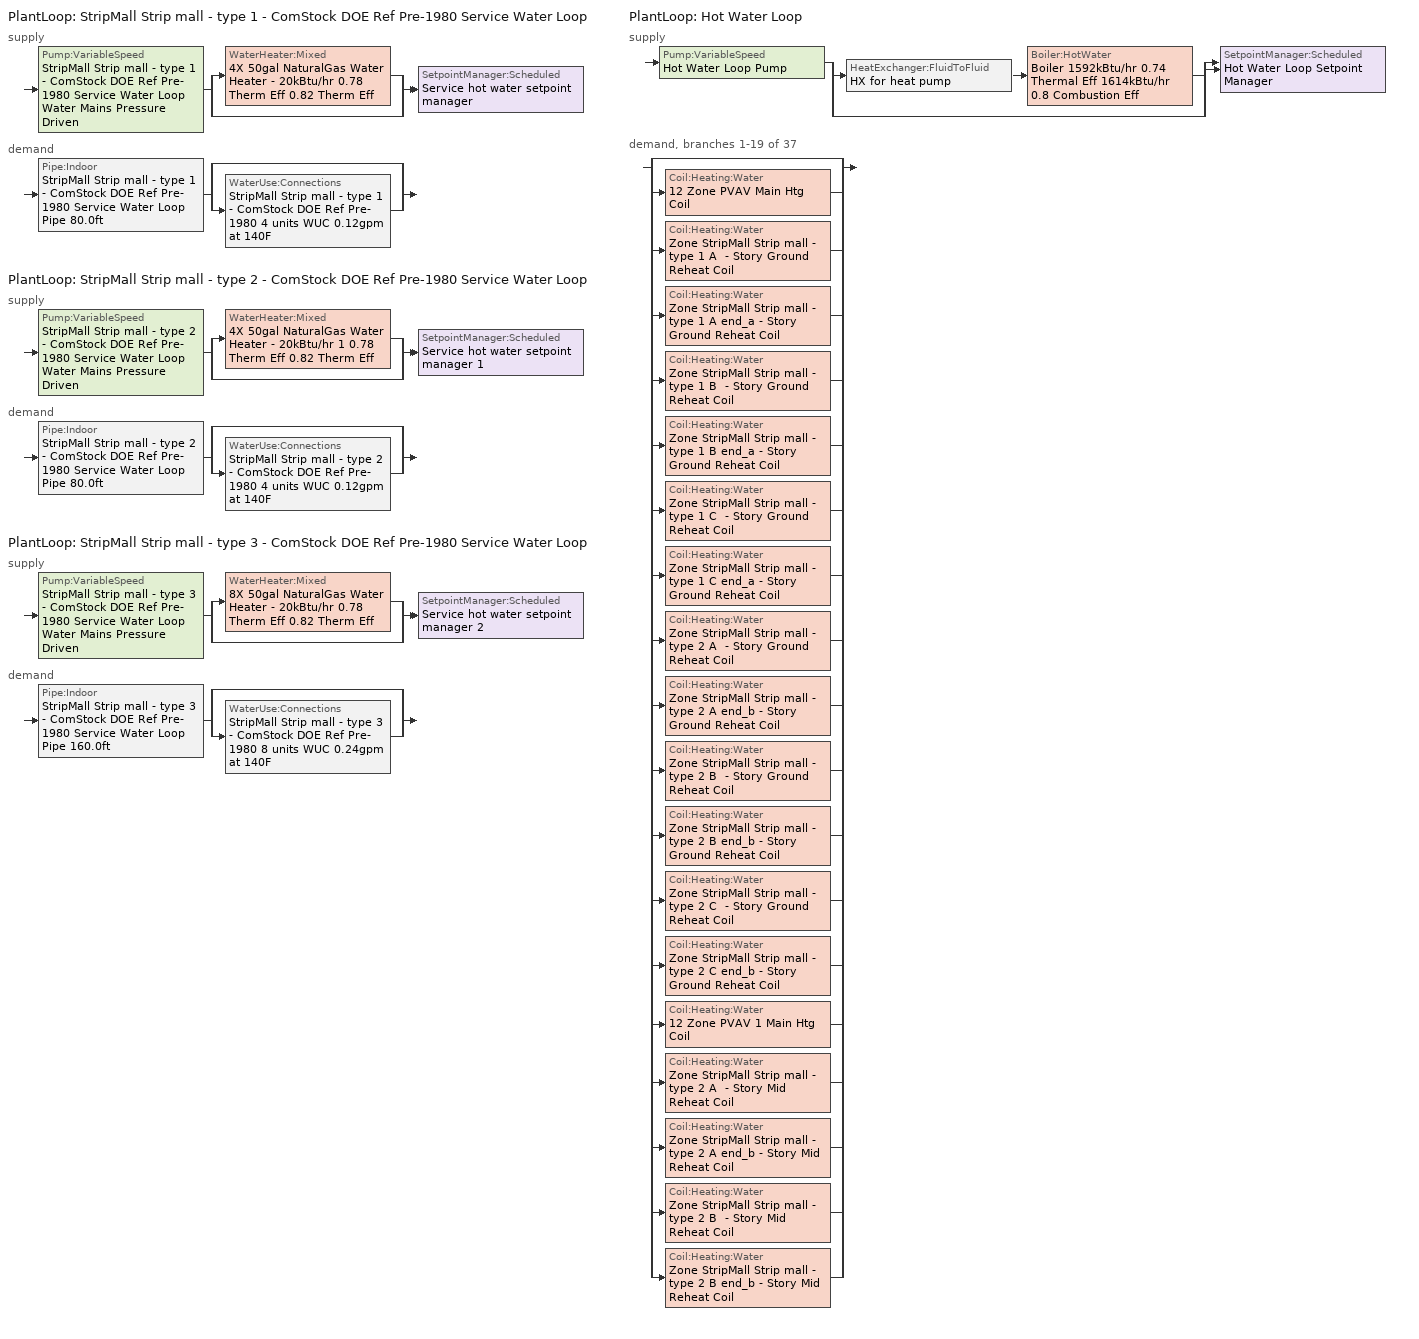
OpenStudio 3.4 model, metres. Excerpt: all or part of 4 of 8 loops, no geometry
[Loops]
PlantLoop 'StripMall Strip mall - type 1 - ComStock DOE Ref Pre-1980 Service Water Loop'
 supply: Pump:VariableSpeed 'StripMall Strip mall - type 1 - ComStock DOE Ref Pre-1980 Service Water Loop Water Mains Pressure Driven' > split
  | WaterHeater:Mixed '4X 50gal NaturalGas Water Heater - 20kBtu/hr 0.78 Therm Eff 0.82 Therm Eff'
  | bypass
  join > SetpointManager:Scheduled 'Service hot water setpoint manager'
 demand: Pipe:Indoor 'StripMall Strip mall - type 1 - ComStock DOE Ref Pre-1980 Service Water Loop Pipe 80.0ft' > split
  | bypass
  | WaterUse:Connections 'StripMall Strip mall - type 1 - ComStock DOE Ref Pre-1980 4 units WUC 0.12gpm at 140F'
PlantLoop 'StripMall Strip mall - type 2 - ComStock DOE Ref Pre-1980 Service Water Loop'
 supply: Pump:VariableSpeed 'StripMall Strip mall - type 2 - ComStock DOE Ref Pre-1980 Service Water Loop Water Mains Pressure Driven' > split
  | WaterHeater:Mixed '4X 50gal NaturalGas Water Heater - 20kBtu/hr 1 0.78 Therm Eff 0.82 Therm Eff'
  | bypass
  join > SetpointManager:Scheduled 'Service hot water setpoint manager 1'
 demand: Pipe:Indoor 'StripMall Strip mall - type 2 - ComStock DOE Ref Pre-1980 Service Water Loop Pipe 80.0ft' > split
  | bypass
  | WaterUse:Connections 'StripMall Strip mall - type 2 - ComStock DOE Ref Pre-1980 4 units WUC 0.12gpm at 140F'
PlantLoop 'StripMall Strip mall - type 3 - ComStock DOE Ref Pre-1980 Service Water Loop'
 supply: Pump:VariableSpeed 'StripMall Strip mall - type 3 - ComStock DOE Ref Pre-1980 Service Water Loop Water Mains Pressure Driven' > split
  | WaterHeater:Mixed '8X 50gal NaturalGas Water Heater - 20kBtu/hr 0.78 Therm Eff 0.82 Therm Eff'
  | bypass
  join > SetpointManager:Scheduled 'Service hot water setpoint manager 2'
 demand: Pipe:Indoor 'StripMall Strip mall - type 3 - ComStock DOE Ref Pre-1980 Service Water Loop Pipe 160.0ft' > split
  | bypass
  | WaterUse:Connections 'StripMall Strip mall - type 3 - ComStock DOE Ref Pre-1980 8 units WUC 0.24gpm at 140F'
PlantLoop 'Hot Water Loop'
 supply: Pump:VariableSpeed 'Hot Water Loop Pump' > split
  | HeatExchanger:FluidToFluid 'HX for heat pump' > Boiler:HotWater 'Boiler 1592kBtu/hr 0.74 Thermal Eff 1614kBtu/hr 0.8 Combustion Eff'
  | bypass
  join > SetpointManager:Scheduled 'Hot Water Loop Setpoint Manager'
 demand, branches 1-19 of 37: split
  | bypass
  | Coil:Heating:Water '12 Zone PVAV Main Htg Coil'
  | Coil:Heating:Water 'Zone StripMall Strip mall - type 1 A  - Story Ground Reheat Coil'
  | Coil:Heating:Water 'Zone StripMall Strip mall - type 1 A end_a - Story Ground Reheat Coil'
  | Coil:Heating:Water 'Zone StripMall Strip mall - type 1 B  - Story Ground Reheat Coil'
  | Coil:Heating:Water 'Zone StripMall Strip mall - type 1 B end_a - Story Ground Reheat Coil'
  | Coil:Heating:Water 'Zone StripMall Strip mall - type 1 C  - Story Ground Reheat Coil'
  | Coil:Heating:Water 'Zone StripMall Strip mall - type 1 C end_a - Story Ground Reheat Coil'
  | Coil:Heating:Water 'Zone StripMall Strip mall - type 2 A  - Story Ground Reheat Coil'
  | Coil:Heating:Water 'Zone StripMall Strip mall - type 2 A end_b - Story Ground Reheat Coil'
  | Coil:Heating:Water 'Zone StripMall Strip mall - type 2 B  - Story Ground Reheat Coil'
  | Coil:Heating:Water 'Zone StripMall Strip mall - type 2 B end_b - Story Ground Reheat Coil'
  | Coil:Heating:Water 'Zone StripMall Strip mall - type 2 C  - Story Ground Reheat Coil'
  | Coil:Heating:Water 'Zone StripMall Strip mall - type 2 C end_b - Story Ground Reheat Coil'
  | Coil:Heating:Water '12 Zone PVAV 1 Main Htg Coil'
  | Coil:Heating:Water 'Zone StripMall Strip mall - type 2 A  - Story Mid Reheat Coil'
  | Coil:Heating:Water 'Zone StripMall Strip mall - type 2 A end_b - Story Mid Reheat Coil'
  | Coil:Heating:Water 'Zone StripMall Strip mall - type 2 B  - Story Mid Reheat Coil'
  | Coil:Heating:Water 'Zone StripMall Strip mall - type 2 B end_b - Story Mid Reheat Coil'
[SizingPeriod:DesignDay] Barometric Pressure {Pa}=97435; Rain Indicator=No; Snow Indicator=No; Day of Month=21; Daylight Saving Time Indicator=No; Humidity Condition Type=Wetbulb; Dry-Bulb Temperature Range Modifier Type=DefaultMultipliers
Name | Maximum Dry-Bulb Temperature {C} | Daily Dry-Bulb Temperature Range {deltaC} | Wind Speed {m/s} | Wind Direction {deg} | Sky Clearness | Month | Day Type | Wetbulb or DewPoint at Maximum Dry-Bulb {C} | Solar Model Indicator | ASHRAE Clear Sky Optical Depth for Beam Irradiance | ASHRAE Clear Sky Optical Depth for Diffuse Irradiance
Houghton County Ann Htg 99% Condns DB 1 | -18 | 0 | 4.3 | 310 | 0 | 1 | WinterDesignDay | -18 | ASHRAEClearSky
Houghton County Ann Htg 99.6% Condns DB 1 | -20.4 | 0 | 4.3 | 310 | 0 | 1 | WinterDesignDay | -20.4 | ASHRAEClearSky
Houghton County Ann Htg Wind 99% Condns WS=>MCDB 1 | -7.4 | 0 | 11.9 | 310 | 0 | 1 | WinterDesignDay | -7.4 | ASHRAEClearSky
Houghton County April .4% Condns DB=>MCWB 1 | 22.6 | 8.7 | 4.7 | 270 |  | 4 | SummerDesignDay | 14 | ASHRAETau | 0.3 | 2.506
Houghton County April .4% Condns WB=>MCDB 1 | 20.5 | 8.7 | 4.7 | 270 |  | 4 | SummerDesignDay | 15.7 | ASHRAETau | 0.3 | 2.506
Houghton County August .4% Condns DB=>MCWB 1 | 31 | 10 | 4.7 | 270 |  | 8 | SummerDesignDay | 22 | ASHRAETau | 0.343 | 2.459
Houghton County August .4% Condns WB=>MCDB 1 | 28.9 | 10 | 4.7 | 270 |  | 8 | SummerDesignDay | 23.9 | ASHRAETau | 0.343 | 2.459
Houghton County December .4% Condns DB=>MCWB 1 | 6.2 | 5.6 | 4.7 | 270 |  | 12 | SummerDesignDay | 3.5 | ASHRAETau | 0.272 | 2.701
Houghton County December .4% Condns WB=>MCDB 1 | 5.5 | 5.6 | 4.7 | 270 |  | 12 | SummerDesignDay | 4.3 | ASHRAETau | 0.272 | 2.701
Houghton County February .4% Condns DB=>MCWB 1 | 7 | 7.6 | 4.7 | 270 |  | 2 | SummerDesignDay | 3.9 | ASHRAETau | 0.279 | 2.579
Houghton County February .4% Condns WB=>MCDB 1 | 6.3 | 7.6 | 4.7 | 270 |  | 2 | SummerDesignDay | 4.1 | ASHRAETau | 0.279 | 2.579
Houghton County January .4% Condns DB=>MCWB 1 | 3.7 | 6.1 | 4.7 | 270 |  | 1 | SummerDesignDay | 1.8 | ASHRAETau | 0.282 | 2.613
Houghton County January .4% Condns WB=>MCDB 1 | 3.4 | 6.1 | 4.7 | 270 |  | 1 | SummerDesignDay | 2.2 | ASHRAETau | 0.282 | 2.613
Houghton County July .4% Condns DB=>MCWB 1 | 32.6 | 10.4 | 4.7 | 270 |  | 7 | SummerDesignDay | 22.7 | ASHRAETau | 0.339 | 2.422
Houghton County July .4% Condns WB=>MCDB 1 | 29.3 | 10.4 | 4.7 | 270 |  | 7 | SummerDesignDay | 23.9 | ASHRAETau | 0.339 | 2.422
Houghton County June .4% Condns DB=>MCWB 1 | 31.6 | 10.8 | 4.7 | 270 |  | 6 | SummerDesignDay | 22.2 | ASHRAETau | 0.337 | 2.399
Houghton County June .4% Condns WB=>MCDB 1 | 30.1 | 10.8 | 4.7 | 270 |  | 6 | SummerDesignDay | 23.9 | ASHRAETau | 0.337 | 2.399
Houghton County March .4% Condns DB=>MCWB 1 | 13.4 | 8.1 | 4.7 | 270 |  | 3 | SummerDesignDay | 8.4 | ASHRAETau | 0.297 | 2.498
Houghton County March .4% Condns WB=>MCDB 1 | 11.8 | 8.1 | 4.7 | 270 |  | 3 | SummerDesignDay | 9.5 | ASHRAETau | 0.297 | 2.498
Houghton County May .4% Condns DB=>MCWB 1 | 29 | 10.7 | 4.7 | 270 |  | 5 | SummerDesignDay | 18.9 | ASHRAETau | 0.303 | 2.507
Houghton County May .4% Condns WB=>MCDB 1 | 25.9 | 10.7 | 4.7 | 270 |  | 5 | SummerDesignDay | 20.3 | ASHRAETau | 0.303 | 2.507
[Construction]
Uninsulated copper pipe 0.75in type L: Copper pipe 0.75in type L
Uninsulated copper pipe 0.75in type L 1: Copper pipe 0.75in type L 1
Uninsulated copper pipe 0.75in type L 2: Copper pipe 0.75in type L 2
[Material] Roughness=Smooth; Thickness {m}=0.001143; Conductivity {W/m-K}=386; Density {kg/m3}=8906.27; Specific Heat {J/kg-K}=385.1856; Thermal Absorptance=0.9; Solar Absorptance=0.7; Visible Absorptance=0.7
Copper pipe 0.75in type L; Copper pipe 0.75in type L 1; Copper pipe 0.75in type L 2
[WaterUse:Connections] Drain Water Heat Exchanger Type=None; Drain Water Heat Exchanger Destination=Plant
Name | Water Use Equipment Name 1
StripMall Strip mall - type 1 - ComStock DOE Ref Pre-1980 4 units WUC 0.12gpm at 140F | StripMall Strip mall - type 1 - ComStock DOE Ref Pre-1980 4 units Service Water Use 0.12gpm at 140F
StripMall Strip mall - type 2 - ComStock DOE Ref Pre-1980 4 units WUC 0.12gpm at 140F | StripMall Strip mall - type 2 - ComStock DOE Ref Pre-1980 4 units Service Water Use 0.12gpm at 140F
StripMall Strip mall - type 3 - ComStock DOE Ref Pre-1980 8 units WUC 0.24gpm at 140F | StripMall Strip mall - type 3 - ComStock DOE Ref Pre-1980 8 units Service Water Use 0.24gpm at 140F
[WaterUse:Equipment:Definition] Target Temperature Schedule=Mixed Water At Faucet Temp - 140F; Sensible Fraction Schedule=Fraction Sensible - 0.2; Latent Fraction Schedule=Fraction Latent - 0.05
Name | Peak Flow Rate {m3/s}
StripMall Strip mall - type 1 - ComStock DOE Ref Pre-1980 4 units Service Water Use Def 0.12gpm; StripMall Strip mall - type 2 - ComStock DOE Ref Pre-1980 4 units Service Water Use Def 0.12gpm | 7.57082e-06
StripMall Strip mall - type 3 - ComStock DOE Ref Pre-1980 8 units Service Water Use Def 0.24gpm | 1.51416e-05
[WaterUse:Equipment]
Name | Water Use Equipment Definition | Flow Rate Fraction Schedule
StripMall Strip mall - type 1 - ComStock DOE Ref Pre-1980 4 units Service Water Use 0.12gpm at 140F | StripMall Strip mall - type 1 - ComStock DOE Ref Pre-1980 4 units Service Water Use Def 0.12gpm | RetailStripmall Type1_SWH_SCH
StripMall Strip mall - type 2 - ComStock DOE Ref Pre-1980 4 units Service Water Use 0.12gpm at 140F | StripMall Strip mall - type 2 - ComStock DOE Ref Pre-1980 4 units Service Water Use Def 0.12gpm | RetailStripmall Type2_SWH_SCH
StripMall Strip mall - type 3 - ComStock DOE Ref Pre-1980 8 units Service Water Use 0.24gpm at 140F | StripMall Strip mall - type 3 - ComStock DOE Ref Pre-1980 8 units Service Water Use Def 0.24gpm | RetailStripmall Type3_SWH_SCH
[PlantLoop] Glycol Concentration=0; Minimum Loop Temperature {C}=10; Load Distribution Scheme=Optimal
Name | Maximum Loop Temperature {C} | Maximum Loop Flow Rate {m3/s} | Plant Loop Volume {m3} | Fluid Type
StripMall Strip mall - type 1 - ComStock DOE Ref Pre-1980 Service Water Loop; StripMall Strip mall - type 2 - ComStock DOE Ref Pre-1980 Service Water Loop | 60 | 7.57082e-06 | 0.000908499
StripMall Strip mall - type 3 - ComStock DOE Ref Pre-1980 Service Water Loop | 60 | 1.51416e-05 | 0.001817
Hot Water Loop |  | 0.00873775 | 1.04853 | Water
[Sizing:Plant] Loop Type=Heating; Sizing Option=NonCoincident; Zone Timesteps in Averaging Window=1; Coincident Sizing Factor Mode=None
Name | Design Loop Exit Temperature {C} | Loop Design Temperature Difference {deltaC}
StripMall Strip mall - type 1 - ComStock DOE Ref Pre-1980 Service Water Loop; StripMall Strip mall - type 2 - ComStock DOE Ref Pre-1980 Service Water Loop; StripMall Strip mall - type 3 - ComStock DOE Ref Pre-1980 Service Water Loop | 60 | 5
Hot Water Loop | 82.2222 | 11.1111
[SetpointManager:Scheduled] Control Variable=Temperature
Name | Schedule | Setpoint Node or NodeList
Service hot water setpoint manager | Service Water Loop Temp - 140F | StripMall Strip mall - type 1 - ComStock DOE Ref Pre-1980 Service Water Loop Supply Outlet Node
Service hot water setpoint manager 1 | Service Water Loop Temp - 140F | StripMall Strip mall - type 2 - ComStock DOE Ref Pre-1980 Service Water Loop Supply Outlet Node
Service hot water setpoint manager 2 | Service Water Loop Temp - 140F | StripMall Strip mall - type 3 - ComStock DOE Ref Pre-1980 Service Water Loop Supply Outlet Node
Hot Water Loop Setpoint Manager | Heat Pump Heating Temperature Setpoint | Hot Water Loop Supply Outlet Node
[Pump:VariableSpeed] Coefficient 1 of the Part Load Performance Curve=0; Coefficient 2 of the Part Load Performance Curve=3.2485; Coefficient 3 of the Part Load Performance Curve=-4.7443; Coefficient 4 of the Part Load Performance Curve=2.5294; Pump Control Type=Intermittent; Skin Loss Radiative Fraction=0.5; Design Power Sizing Method=PowerPerFlowPerPressure; Design Electric Power per Unit Flow Rate {W/(m3/s)}=348701.1; Design Shaft Power per Unit Flow Rate per Unit Head {W-s/m3-Pa}=1.28205; Design Minimum Flow Rate Fraction=0
Name | Rated Flow Rate {m3/s} | Rated Pump Head {Pa} | Rated Power Consumption {W} | Motor Efficiency
StripMall Strip mall - type 1 - ComStock DOE Ref Pre-1980 Service Water Loop Water Mains Pressure Driven; StripMall Strip mall - type 2 - ComStock DOE Ref Pre-1980 Service Water Loop Water Mains Pressure Driven | 7.57082e-06 | 0.001 | 1.17651e-08 | 0.825
StripMall Strip mall - type 3 - ComStock DOE Ref Pre-1980 Service Water Loop Water Mains Pressure Driven | 1.51416e-05 | 0.001 | 2.35301e-08 | 0.825
Hot Water Loop Pump | 0.00873775 | 179344 | 2296.06 | 0.875
[WaterHeater:Mixed] Setpoint Temperature Schedule=Service Water Loop Temp - 140F; Deadband Temperature Difference {deltaC}=2; Maximum Temperature Limit {C}=60; Heater Control Type=Cycle; Heater Fuel Type=NaturalGas; Heater Thermal Efficiency=0.82; Off Cycle Parasitic Fuel Consumption Rate {W}=0; Off Cycle Parasitic Fuel Type=NaturalGas; Off Cycle Parasitic Heat Fraction to Tank=0; On Cycle Parasitic Fuel Consumption Rate {W}=0; On Cycle Parasitic Fuel Type=NaturalGas; On Cycle Parasitic Heat Fraction to Tank=0; Ambient Temperature Indicator=Schedule; Ambient Temperature Schedule=Water Heater Ambient Temp Schedule - 70.0f; Off Cycle Loss Coefficient to Ambient Temperature {W/K}=3.02763; On Cycle Loss Coefficient to Ambient Temperature {W/K}=3.02763; Use Side Effectiveness=1; Source Side Effectiveness=1; Use Side Design Flow Rate {m3/s}=autosize; Source Side Design Flow Rate {m3/s}=autosize; Indirect Water Heating Recovery Time {hr}=1.5; Source Side Flow Control Mode=IndirectHeatPrimarySetpoint
Name | Tank Volume {m3} | Heater Maximum Capacity {W}
4X 50gal NaturalGas Water Heater - 20kBtu/hr 0.78 Therm Eff 0.82 Therm Eff; 4X 50gal NaturalGas Water Heater - 20kBtu/hr 1 0.78 Therm Eff 0.82 Therm Eff | 0.757082 | 23445.7
8X 50gal NaturalGas Water Heater - 20kBtu/hr 0.78 Therm Eff 0.82 Therm Eff | 1.51416 | 46891.4
[WaterHeater:Sizing] Design Mode=PeakDraw; Time Storage Can Meet Peak Draw {hr}=0.538503; Time for Tank Recovery {hr}=0; Nominal Tank Volume for Autosizing Plant Connections {m3}=1
4X 50gal NaturalGas Water Heater - 20kBtu/hr 0.78 Therm Eff 0.82 Therm Eff; 4X 50gal NaturalGas Water Heater - 20kBtu/hr 1 0.78 Therm Eff 0.82 Therm Eff; 8X 50gal NaturalGas Water Heater - 20kBtu/hr 0.78 Therm Eff 0.82 Therm Eff
[Pipe:Indoor] Environment Type=Schedule; Pipe Inside Diameter {m}=0.019939
Name | Construction | Ambient Temperature Schedule | Ambient Air Velocity Schedule | Pipe Length {m}
StripMall Strip mall - type 1 - ComStock DOE Ref Pre-1980 Service Water Loop Pipe 80.0ft | Uninsulated copper pipe 0.75in type L | StripMall Strip mall - type 1 - ComStock DOE Ref Pre-1980 Service Water Loop Piping Air Temp - 70F | StripMall Strip mall - type 1 - ComStock DOE Ref Pre-1980 Service Water Loop Piping Air Velocity - 0.67mph | 24.384
StripMall Strip mall - type 2 - ComStock DOE Ref Pre-1980 Service Water Loop Pipe 80.0ft | Uninsulated copper pipe 0.75in type L 1 | StripMall Strip mall - type 2 - ComStock DOE Ref Pre-1980 Service Water Loop Piping Air Temp - 70F | StripMall Strip mall - type 2 - ComStock DOE Ref Pre-1980 Service Water Loop Piping Air Velocity - 0.67mph | 24.384
StripMall Strip mall - type 3 - ComStock DOE Ref Pre-1980 Service Water Loop Pipe 160.0ft | Uninsulated copper pipe 0.75in type L 2 | StripMall Strip mall - type 3 - ComStock DOE Ref Pre-1980 Service Water Loop Piping Air Temp - 70F | StripMall Strip mall - type 3 - ComStock DOE Ref Pre-1980 Service Water Loop Piping Air Velocity - 0.67mph | 48.768
[Boiler:HotWater]
Boiler 1592kBtu/hr 0.74 Thermal Eff 1614kBtu/hr 0.8 Combustion Eff: Fuel Type=Electricity; Nominal Capacity {W}=399479; Nominal Thermal Efficiency=1; Efficiency Curve Temperature Evaluation Variable=LeavingBoiler; Normalized Boiler Efficiency Curve=Boiler Constant Efficiency Curve; Design Water Flow Rate {m3/s}=0.00873775; Minimum Part Load Ratio=0; Maximum Part Load Ratio=1.2; Optimum Part Load Ratio=1; Water Outlet Upper Temperature Limit {C}=95; Boiler Flow Mode=LeavingSetpointModulated; Parasitic Electric Load {W}=0; Sizing Factor=1
[Coil:Heating:Water] Availability Schedule=Always On Discrete; Rated Inlet Water Temperature {C}=82.2222; Rated Outlet Water Temperature {C}=71.1111
Name | U-Factor Times Area Value {W/K} | Maximum Water Flow Rate {m3/s} | Rated Capacity {W} | Rated Inlet Air Temperature {C} | Rated Outlet Air Temperature {C}
12 Zone PVAV Main Htg Coil | 805.615 | 0.00128275 | 58645.6 | 7.22222 | 12.7778
Zone StripMall Strip mall - type 1 A  - Story Ground Reheat Coil | 247.785 | 0.000258583 | 11822.1 | 12.7778 | 50
Zone StripMall Strip mall - type 1 A end_a - Story Ground Reheat Coil | 87.8291 | 8.35105e-05 | 3818 | 12.7778 | 50
Zone StripMall Strip mall - type 1 B  - Story Ground Reheat Coil | 77.0344 | 9.83783e-05 | 4497.74 | 12.7778 | 50
Zone StripMall Strip mall - type 1 B end_a - Story Ground Reheat Coil | 124.361 | 0.000136343 | 6233.42 | 12.7778 | 50
Zone StripMall Strip mall - type 1 C  - Story Ground Reheat Coil | 256.577 | 0.000285437 | 13049.8 | 12.7778 | 50
Zone StripMall Strip mall - type 1 C end_a - Story Ground Reheat Coil | 85.994 | 8.62329e-05 | 3942.46 | 12.7778 | 50
Zone StripMall Strip mall - type 2 A  - Story Ground Reheat Coil | 62.2483 | 6.46271e-05 | 2954.67 | 12.7778 | 50
Zone StripMall Strip mall - type 2 A end_b - Story Ground Reheat Coil | 88.5441 | 8.23573e-05 | 3765.27 | 12.7778 | 50
Zone StripMall Strip mall - type 2 B  - Story Ground Reheat Coil | 19.4758 | 2.4872e-05 | 1137.12 | 12.7778 | 50
Zone StripMall Strip mall - type 2 B end_b - Story Ground Reheat Coil | 123.103 | 0.000132495 | 6057.51 | 12.7778 | 50
Zone StripMall Strip mall - type 2 C  - Story Ground Reheat Coil | 64.2727 | 7.13085e-05 | 3260.14 | 12.7778 | 50
Zone StripMall Strip mall - type 2 C end_b - Story Ground Reheat Coil | 85.6774 | 8.61578e-05 | 3939.03 | 12.7778 | 50
12 Zone PVAV 1 Main Htg Coil | 817.795 | 0.00127517 | 58299.2 | 7.22222 | 12.7778
Zone StripMall Strip mall - type 2 A  - Story Mid Reheat Coil | 181.027 | 0.000192883 | 8818.36 | 12.7778 | 50
Zone StripMall Strip mall - type 2 A end_b - Story Mid Reheat Coil | 100.66 | 9.50622e-05 | 4346.13 | 12.7778 | 50
Zone StripMall Strip mall - type 2 B  - Story Mid Reheat Coil | 49.605 | 6.33491e-05 | 2896.24 | 12.7778 | 50
Zone StripMall Strip mall - type 2 B end_b - Story Mid Reheat Coil | 145.64 | 0.000159771 | 7304.54 | 12.7778 | 50
[Controller:WaterCoil] Action=Normal; Controller Convergence Tolerance {deltaC}=0.0001; Minimum Actuated Flow {m3/s}=0
Name | Water Coil
12 Zone PVAV Main Htg Coil Controller | 12 Zone PVAV Main Htg Coil
Zone StripMall Strip mall - type 1 A  - Story Ground Reheat Coil Controller | Zone StripMall Strip mall - type 1 A  - Story Ground Reheat Coil
Zone StripMall Strip mall - type 1 A end_a - Story Ground Reheat Coil Controller | Zone StripMall Strip mall - type 1 A end_a - Story Ground Reheat Coil
Zone StripMall Strip mall - type 1 B  - Story Ground Reheat Coil Controller | Zone StripMall Strip mall - type 1 B  - Story Ground Reheat Coil
Zone StripMall Strip mall - type 1 B end_a - Story Ground Reheat Coil Controller | Zone StripMall Strip mall - type 1 B end_a - Story Ground Reheat Coil
Zone StripMall Strip mall - type 1 C  - Story Ground Reheat Coil Controller | Zone StripMall Strip mall - type 1 C  - Story Ground Reheat Coil
Zone StripMall Strip mall - type 1 C end_a - Story Ground Reheat Coil Controller | Zone StripMall Strip mall - type 1 C end_a - Story Ground Reheat Coil
Zone StripMall Strip mall - type 2 A  - Story Ground Reheat Coil Controller | Zone StripMall Strip mall - type 2 A  - Story Ground Reheat Coil
Zone StripMall Strip mall - type 2 A end_b - Story Ground Reheat Coil Controller | Zone StripMall Strip mall - type 2 A end_b - Story Ground Reheat Coil
Zone StripMall Strip mall - type 2 B  - Story Ground Reheat Coil Controller | Zone StripMall Strip mall - type 2 B  - Story Ground Reheat Coil
Zone StripMall Strip mall - type 2 B end_b - Story Ground Reheat Coil Controller | Zone StripMall Strip mall - type 2 B end_b - Story Ground Reheat Coil
Zone StripMall Strip mall - type 2 C  - Story Ground Reheat Coil Controller | Zone StripMall Strip mall - type 2 C  - Story Ground Reheat Coil
Zone StripMall Strip mall - type 2 C end_b - Story Ground Reheat Coil Controller | Zone StripMall Strip mall - type 2 C end_b - Story Ground Reheat Coil
12 Zone PVAV 1 Main Htg Coil Controller | 12 Zone PVAV 1 Main Htg Coil
Zone StripMall Strip mall - type 2 A  - Story Mid Reheat Coil Controller | Zone StripMall Strip mall - type 2 A  - Story Mid Reheat Coil
Zone StripMall Strip mall - type 2 A end_b - Story Mid Reheat Coil Controller | Zone StripMall Strip mall - type 2 A end_b - Story Mid Reheat Coil
Zone StripMall Strip mall - type 2 B  - Story Mid Reheat Coil Controller | Zone StripMall Strip mall - type 2 B  - Story Mid Reheat Coil
Zone StripMall Strip mall - type 2 B end_b - Story Mid Reheat Coil Controller | Zone StripMall Strip mall - type 2 B end_b - Story Mid Reheat Coil
[AvailabilityManager:NightCycle] Applicability Schedule=Always On Discrete; Control Type=CycleOnAny; Thermostat Tolerance {deltaC}=1; Cycling Run Time {s}=1800
Availability Manager Night Cycle 1; Availability Manager Night Cycle 2; Availability Manager Night Cycle 3
[HeatExchanger:FluidToFluid]
HX for heat pump: Loop Demand Side Design Flow Rate {m3/s}=autosize; Loop Supply Side Design Flow Rate {m3/s}=autosize; Heat Exchange Model Type=CrossFlowBothUnMixed; Heat Exchanger U-Factor Times Area Value {W/K}=autosize; Control Type=HeatingSetpointModulated; Minimum Temperature Difference to Activate Heat Exchanger {deltaC}=0.01; Heat Transfer Metering End Use Type=LoopToLoop; Component Override Cooling Control Temperature Mode=Loop; Sizing Factor=1; Operation Minimum Temperature Limit {C}=0; Operation Maximum Temperature Limit {C}=100
[AvailabilityManager:LowTemperatureTurnOff]
Availability Manager Low Temperature Turn Off 1: Temperature {C}=-15; Applicability Schedule=Always On Discrete
[Schedule:Ruleset]
Name | Default Day Schedule | Summer Design Day Schedule | Winter Design Day Schedule
RetailStripmall Type1_SWH_SCH | RetailStripmall Type1_SWH_SCH Default | RetailStripmall Type1_SWH_SCH Summer Design Day | RetailStripmall Type1_SWH_SCH Winter Design Day
Fraction Sensible - 0.2 | Fraction Sensible - 0.2 Default
Fraction Latent - 0.05 | Fraction Latent - 0.05 Default
Mixed Water At Faucet Temp - 140F | Mixed Water At Faucet Temp - 140F Default
Service Water Loop Temp - 140F | Service Water Loop Temp - 140F Default
Water Heater Ambient Temp Schedule - 70.0f | Water Heater Ambient Temp Schedule - 70.0f Default
StripMall Strip mall - type 1 - ComStock DOE Ref Pre-1980 Service Water Loop Piping Air Temp - 70F | StripMall Strip mall - type 1 - ComStock DOE Ref Pre-1980 Service Water Loop Piping Air Temp - 70F Default
StripMall Strip mall - type 1 - ComStock DOE Ref Pre-1980 Service Water Loop Piping Air Velocity - 0.67mph | StripMall Strip mall - type 1 - ComStock DOE Ref Pre-1980 Service Water Loop Piping Air Velocity - 0.67mph Default
RetailStripmall Type2_SWH_SCH | RetailStripmall Type2_SWH_SCH Default | RetailStripmall Type2_SWH_SCH Summer Design Day | RetailStripmall Type2_SWH_SCH Winter Design Day
StripMall Strip mall - type 2 - ComStock DOE Ref Pre-1980 Service Water Loop Piping Air Temp - 70F | StripMall Strip mall - type 2 - ComStock DOE Ref Pre-1980 Service Water Loop Piping Air Temp - 70F Default
StripMall Strip mall - type 2 - ComStock DOE Ref Pre-1980 Service Water Loop Piping Air Velocity - 0.67mph | StripMall Strip mall - type 2 - ComStock DOE Ref Pre-1980 Service Water Loop Piping Air Velocity - 0.67mph Default
RetailStripmall Type3_SWH_SCH | RetailStripmall Type3_SWH_SCH Default | RetailStripmall Type3_SWH_SCH Summer Design Day | RetailStripmall Type3_SWH_SCH Winter Design Day
StripMall Strip mall - type 3 - ComStock DOE Ref Pre-1980 Service Water Loop Piping Air Temp - 70F | StripMall Strip mall - type 3 - ComStock DOE Ref Pre-1980 Service Water Loop Piping Air Temp - 70F Default
StripMall Strip mall - type 3 - ComStock DOE Ref Pre-1980 Service Water Loop Piping Air Velocity - 0.67mph | StripMall Strip mall - type 3 - ComStock DOE Ref Pre-1980 Service Water Loop Piping Air Velocity - 0.67mph Default
Heat Pump Heating Temperature Setpoint | Heat Pump Heating Temperature Setpoint Default
[Schedule:Day]
RetailStripmall Type1_SWH_SCH Default: Yes, 0, 10, 0.263333, 0, 20, 0.266667, 0, 30, 0.27, 0, 40, 0.26, 0, 50, 0.25, 1, 0, 0.24, 1, 10, 0.23, 1, 20, 0.22, 1, 30, 0.21, 1, 40, 0.201667, 1, 50, 0.193333, 2, 0, 0.185, 2, 10, 0.176667, 2, 20, 0.168333, 2, 30, 0.16, 3, 30, 0.16, 3, 40, 0.15, 3, 50, 0.14, 4, 0, 0.13, 4, 10, 0.12, 4, 20, 0.11, 4, 30, 0.1, 4, 40, 0.0833333, 4, 50, 0.0666667, 5, 0, 0.05, 5, 10, 0.0333333, 5, 20, 0.0166667, 5, 30, 0, 6, 45, 0, 6, 55, 0.0166667, 7, 5, 0.0333333, 7, 15, 0.05, 7, 25, 0.0666667, 7, 35, 0.0833333, 7, 45, 0.1, 7, 55, 0.106667, 8, 5, 0.113333, 8, 15, 0.12, 8, 24, 0.126667, 8, 34, 0.133333, 8, 44, 0.14, 8, 45, 0.14, 8, 54, 0.165, 9, 4, 0.19, 9, 14, 0.215, 9, 24, 0.24, 9, 34, 0.265, 9, 44, 0.29, 9, 45, 0.29, 9, 54, 0.293333, 10, 4, 0.296667, 10, 14, 0.3, 10, 24, 0.303333, 10, 34, 0.306667, 10, 44, 0.31, 10, 45, 0.31, 10, 54, 0.312151, 11, 4, 0.314301, 11, 14, 0.316452, 11, 24, 0.318602, 11, 34, 0.320753, 11, 44, 0.322903, 11, 54, 0.325054, 12, 4, 0.327204, 12, 14, 0.329355, 12, 24, 0.331505, 12, 34, 0.333656, 12, 44, 0.335806, 12, 54, 0.337957, 13, 4, 0.340108, 13, 14, 0.342258, 13, 24, 0.344409, 13, 34, 0.346559, 13, 44, 0.34871, 13, 54, 0.35086, 14, 4, 0.353011, 14, 14, 0.355161, 14, 24, 0.357312, 14, 34, 0.359462, 14, 37, 0.36, 15, 37, 0.36, 15, 47, 0.356667, 15, 57, 0.353333, 16, 7, 0.35, 16, 17, 0.346667, 16, 27, 0.343333, 16, 37, 0.34, 16, 47, 0.341667, 16, 57, 0.343333, 17, 7, 0.345, 17, 17, 0.346667, 17, 27, 0.348333, 17, 37, 0.35, 17, 47, 0.35086, 17, 57, 0.35172, 18, 7, 0.352581, 18, 17, 0.353441, 18, 27, 0.354301, 18, 37, 0.355161, 18, 47, 0.356022, 18, 57, 0.356882, 19, 7, 0.357742, 19, 17, 0.358602, 19, 27, 0.359462, 19, 37, 0.360323, 19, 47, 0.361183, 19, 57, 0.362043, 20, 7, 0.362903, 20, 17, 0.363763, 20, 27, 0.364624, 20, 37, 0.365484, 20, 47, 0.366344, 20, 57, 0.367204, 21, 7, 0.368065, 21, 17, 0.368925, 21, 27, 0.369785, 21, 30, 0.37, 21, 40, 0.365, 21, 50, 0.36, 22, 0, 0.355, 22, 10, 0.35, 22, 20, 0.345, 22, 30, 0.34, 22, 40, 0.325, 22, 50, 0.31, 23, 0, 0.295, 23, 10, 0.28, 23, 20, 0.265, 23, 30, 0.25, 23, 40, 0.253333, 23, 50, 0.256667, 24, 0, 0.26
RetailStripmall Type1_SWH_SCH Summer Design Day: 7, 0, 0, 9, 0, 0.04, 10, 0, 0.15, 11, 0, 0.23, 12, 0, 0.32, 13, 0, 0.41, 14, 0, 0.62, 15, 0, 0.6, 16, 0, 0.55, 17, 0, 0.45, 18, 0, 0.5, 19, 0, 0.46, 20, 0, 0.47, 21, 0, 0.34, 22, 0, 0.33, 23, 0, 0.23, 24, 0, 0.13
RetailStripmall Type1_SWH_SCH SmrDsn|Mon|Tue|Wed|Thu Day: Yes, 0, 5, 0.146667, 0, 15, 0.13, 0, 25, 0.108333, 0, 35, 0.0866667, 0, 45, 0.065, 0, 55, 0.0433333, 1, 5, 0.0216667, 1, 15, 0, 9, 15, 0, 9, 24, 0.00333333, 9, 34, 0.00666667, 9, 44, 0.01, 9, 54, 0.0133333, 10, 4, 0.0166667, 10, 14, 0.02, 10, 24, 0.0233333, 10, 34, 0.0266667, 10, 44, 0.03, 10, 54, 0.0333333, 11, 4, 0.0366667, 11, 14, 0.04, 11, 15, 0.04, 11, 45, 0.04, 11, 54, 0.0583333, 12, 4, 0.0766667, 12, 14, 0.095, 12, 24, 0.113333, 12, 34, 0.131667, 12, 44, 0.15, 12, 45, 0.15, 12, 54, 0.163333, 13, 4, 0.176667, 13, 14, 0.19, 13, 24, 0.203333, 13, 34, 0.216667, 13, 44, 0.23, 13, 45, 0.23, 13, 54, 0.247143, 14, 4, 0.264286, 14, 14, 0.281429, 14, 24, 0.298571, 14, 34, 0.315714, 14, 37, 0.32, 14, 47, 0.45, 14, 57, 0.49, 15, 7, 0.53, 15, 17, 0.57, 15, 27, 0.61, 15, 30, 0.62, 15, 39, 0.616667, 15, 49, 0.613333, 15, 59, 0.61, 16, 9, 0.606667, 16, 19, 0.603333, 16, 30, 0.6, 16, 40, 0.591667, 16, 50, 0.583333, 17, 0, 0.575, 17, 10, 0.566667, 17, 20, 0.558333, 17, 30, 0.55, 17, 40, 0.533333, 17, 50, 0.516667, 18, 0, 0.5, 18, 10, 0.483333, 18, 20, 0.466667, 18, 30, 0.45, 18, 40, 0.459524, 18, 50, 0.469048, 19, 0, 0.478571, 19, 10, 0.488095, 19, 20, 0.497619, 19, 22, 0.5, 19, 32, 0.461905, 19, 42, 0.46381, 19, 52, 0.465714, 20, 2, 0.467619, 20, 12, 0.469524, 20, 15, 0.47, 20, 25, 0.448333, 20, 35, 0.426667, 20, 45, 0.405, 20, 55, 0.383333, 21, 5, 0.361667, 21, 15, 0.34, 21, 25, 0.338333, 21, 35, 0.336667, 21, 45, 0.335, 21, 55, 0.333333, 22, 5, 0.331667, 22, 15, 0.33, 22, 25, 0.313333, 22, 35, 0.296667, 22, 45, 0.28, 22, 55, 0.263333, 23, 5, 0.246667, 23, 15, 0.23, 23, 25, 0.213333, 23, 35, 0.196667, 23, 45, 0.18, 23, 55, 0.163333, 24, 0, 0.146667
RetailStripmall Type1_SWH_SCH Winter Design Day: 1, 0, 0.13, 9, 0, 0, 10, 0, 0.2, 11, 0, 0.23, 12, 0, 0.32, 13, 0, 0.41, 14, 0, 0.65, 15, 0, 0.6, 16, 0, 0.55, 17, 0, 0.45, 18, 0, 0.5, 19, 0, 0.46, 20, 0, 0.47, 21, 0, 0.34, 22, 0, 0.33, 23, 0, 0.23, 24, 0, 0.13
RetailStripmall Type1_SWH_SCH WntrDsn|Sat|Fri Day; autogen Schedule Rule 11 2_day_sch: Yes, 0, 30, 0.13, 0, 40, 0.108333, 0, 49, 0.0866667, 0, 59, 0.065, 1, 9, 0.0433333, 1, 19, 0.0216667, 1, 30, 0, 8, 30, 0, 8, 39, 0.0333333, 8, 49, 0.0666667, 8, 59, 0.1, 9, 9, 0.133333, 9, 19, 0.166667, 9, 29, 0.2, 9, 30, 0.2, 9, 39, 0.205, 9, 49, 0.21, 9, 59, 0.215, 10, 9, 0.22, 10, 19, 0.225, 10, 29, 0.23, 10, 30, 0.23, 10, 39, 0.245, 10, 49, 0.26, 10, 59, 0.275, 11, 9, 0.29, 11, 19, 0.305, 11, 29, 0.32, 11, 30, 0.32, 11, 39, 0.335, 11, 49, 0.35, 11, 59, 0.365, 12, 9, 0.38, 12, 19, 0.395, 12, 29, 0.41, 12, 30, 0.41, 12, 39, 0.45, 12, 49, 0.49, 12, 59, 0.53, 13, 9, 0.57, 13, 19, 0.61, 13, 29, 0.65, 13, 30, 0.65, 13, 39, 0.641667, 13, 49, 0.633333, 13, 59, 0.625, 14, 9, 0.616667, 14, 19, 0.608333, 14, 29, 0.6, 14, 30, 0.6, 14, 39, 0.591667, 14, 49, 0.583333, 14, 59, 0.575, 15, 9, 0.566667, 15, 19, 0.558333, 15, 29, 0.55, 15, 30, 0.55, 15, 39, 0.533333, 15, 49, 0.516667, 15, 59, 0.5, 16, 9, 0.483333, 16, 19, 0.466667, 16, 30, 0.45, 16, 40, 0.458333, 16, 50, 0.466667, 17, 0, 0.475, 17, 10, 0.483333, 17, 20, 0.491667, 17, 30, 0.5, 17, 40, 0.493333, 17, 50, 0.486667, 18, 0, 0.48, 18, 10, 0.473333, 18, 20, 0.466667, 18, 30, 0.46, 18, 40, 0.461667, 18, 50, 0.463333, 19, 0, 0.465, 19, 10, 0.466667, 19, 20, 0.468333, 19, 30, 0.47, 19, 40, 0.448333, 19, 50, 0.426667, 20, 0, 0.405, 20, 10, 0.383333, 20, 20, 0.361667, 20, 30, 0.34, 20, 40, 0.338333, 20, 50, 0.336667, 21, 0, 0.335, 21, 10, 0.333333, 21, 20, 0.331667, 21, 30, 0.33, 21, 40, 0.313333, 21, 50, 0.296667, 22, 0, 0.28, 22, 10, 0.263333, 22, 20, 0.246667, 22, 30, 0.23, 22, 40, 0.213333, 22, 50, 0.196667, 23, 0, 0.18, 23, 10, 0.163333, 23, 20, 0.146667, 23, 30, 0.13, 24, 0, 0.13
Fraction Sensible - 0.2 Default: 24, 0, 0.2
Fraction Latent - 0.05 Default: 24, 0, 0.05
Mixed Water At Faucet Temp - 140F Default; Service Water Loop Temp - 140F Default; Heat Pump Heating Temperature Setpoint Default: 24, 0, 60
Water Heater Ambient Temp Schedule - 70.0f Default; StripMall Strip mall - type 1 - ComStock DOE Ref Pre-1980 Service Water Loop Piping Air Temp - 70F Default; StripMall Strip mall - type 2 - ComStock DOE Ref Pre-1980 Service Water Loop Piping Air Temp - 70F Default; StripMall Strip mall - type 3 - ComStock DOE Ref Pre-1980 Service Water Loop Piping Air Temp - 70F Default: 24, 0, 21.1111
StripMall Strip mall - type 1 - ComStock DOE Ref Pre-1980 Service Water Loop Piping Air Velocity - 0.67mph Default; StripMall Strip mall - type 2 - ComStock DOE Ref Pre-1980 Service Water Loop Piping Air Velocity - 0.67mph Default; StripMall Strip mall - type 3 - ComStock DOE Ref Pre-1980 Service Water Loop Piping Air Velocity - 0.67mph Default: 24, 0, 0.3
RetailStripmall Type2_SWH_SCH Default: Yes, 7, 45, 0, 7, 55, 0.02, 8, 5, 0.04, 8, 15, 0.06, 8, 24, 0.08, 8, 34, 0.1, 8, 44, 0.12, 8, 45, 0.12, 8, 54, 0.123333, 9, 4, 0.126667, 9, 14, 0.13, 9, 24, 0.133333, 9, 34, 0.136667, 9, 44, 0.14, 9, 45, 0.14, 9, 54, 0.165, 10, 4, 0.19, 10, 14, 0.215, 10, 24, 0.24, 10, 34, 0.265, 10, 44, 0.29, 10, 45, 0.29, 10, 54, 0.29172, 11, 4, 0.293441, 11, 14, 0.295161, 11, 24, 0.296882, 11, 34, 0.298602, 11, 44, 0.300323, 11, 54, 0.302043, 12, 4, 0.303763, 12, 14, 0.305484, 12, 24, 0.307204, 12, 34, 0.308925, 12, 44, 0.310645, 12, 54, 0.312366, 13, 4, 0.314086, 13, 14, 0.315806, 13, 24, 0.317527, 13, 34, 0.319247, 13, 44, 0.320968, 13, 54, 0.322688, 14, 4, 0.324409, 14, 14, 0.326129, 14, 24, 0.327849, 14, 34, 0.32957, 14, 37, 0.33, 14, 47, 0.341667, 14, 57, 0.353333, 15, 7, 0.365, 15, 17, 0.376667, 15, 27, 0.388333, 15, 37, 0.4, 15, 47, 0.393333, 15, 57, 0.386667, 16, 7, 0.38, 16, 17, 0.373333, 16, 27, 0.366667, 16, 37, 0.36, 16, 47, 0.361667, 16, 57, 0.363333, 17, 7, 0.365, 17, 17, 0.366667, 17, 27, 0.368333, 17, 37, 0.37, 17, 47, 0.36914, 17, 57, 0.36828, 18, 7, 0.367419, 18, 17, 0.366559, 18, 27, 0.365699, 18, 37, 0.364839, 18, 47, 0.363978, 18, 57, 0.363118, 19, 7, 0.362258, 19, 17, 0.361398, 19, 27, 0.360538, 19, 37, 0.359677, 19, 47, 0.358817, 19, 57, 0.357957, 20, 7, 0.357097, 20, 17, 0.356237, 20, 27, 0.355376, 20, 37, 0.354516, 20, 47, 0.353656, 20, 57, 0.352796, 21, 7, 0.351935, 21, 17, 0.351075, 21, 27, 0.350215, 21, 30, 0.35, 21, 40, 0.353333, 21, 50, 0.356667, 22, 0, 0.36, 22, 10, 0.363333, 22, 20, 0.366667, 22, 30, 0.37, 22, 40, 0.308333, 22, 50, 0.246667, 23, 0, 0.185, 23, 10, 0.123333, 23, 20, 0.0616667, 23, 30, 0, 24, 0, 0
RetailStripmall Type2_SWH_SCH Summer Design Day: 8, 0, 0, 9, 0, 0.15, 10, 0, 0.23, 11, 0, 0.32, 12, 0, 0.41, 13, 0, 0.57, 14, 0, 0.62, 15, 0, 0.61, 16, 0, 0.5, 17, 0, 0.45, 18, 0, 0.46, 19, 0, 0.47, 20, 0, 0.42, 21, 0, 0.34, 24, 0, 0
RetailStripmall Type2_SWH_SCH SmrDsn|Wkdy Day: Yes, 10, 45, 0, 10, 54, 0.025, 11, 4, 0.05, 11, 14, 0.075, 11, 24, 0.1, 11, 34, 0.125, 11, 44, 0.15, 11, 45, 0.15, 11, 54, 0.163333, 12, 4, 0.176667, 12, 14, 0.19, 12, 24, 0.203333, 12, 34, 0.216667, 12, 44, 0.23, 12, 45, 0.23, 12, 54, 0.245, 13, 4, 0.26, 13, 14, 0.275, 13, 24, 0.29, 13, 34, 0.305, 13, 44, 0.32, 13, 45, 0.32, 13, 54, 0.337143, 14, 4, 0.354286, 14, 14, 0.371429, 14, 24, 0.388571, 14, 34, 0.405714, 14, 37, 0.41, 14, 47, 0.579524, 14, 57, 0.589048, 15, 7, 0.598571, 15, 17, 0.608095, 15, 27, 0.617619, 15, 30, 0.62, 15, 39, 0.618333, 15, 49, 0.616667, 15, 59, 0.615, 16, 9, 0.613333, 16, 19, 0.611667, 16, 30, 0.61, 16, 40, 0.591667, 16, 50, 0.573333, 17, 0, 0.555, 17, 10, 0.536667, 17, 20, 0.518333, 17, 30, 0.5, 17, 40, 0.491667, 17, 50, 0.483333, 18, 0, 0.475, 18, 10, 0.466667, 18, 20, 0.458333, 18, 30, 0.45, 18, 40, 0.451905, 18, 50, 0.45381, 19, 0, 0.455714, 19, 10, 0.457619, 19, 20, 0.459524, 19, 22, 0.46, 19, 32, 0.460476, 19, 42, 0.450952, 19, 52, 0.441429, 20, 2, 0.431905, 20, 12, 0.422381, 20, 15, 0.42, 20, 25, 0.406667, 20, 35, 0.393333, 20, 45, 0.38, 20, 55, 0.366667, 21, 5, 0.353333, 21, 15, 0.34, 21, 25, 0.283333, 21, 35, 0.226667, 21, 45, 0.17, 21, 55, 0.113333, 22, 5, 0.0566667, 22, 15, 0, 24, 0, 0
RetailStripmall Type2_SWH_SCH Winter Design Day: 8, 0, 0, 9, 0, 0.2, 10, 0, 0.24, 11, 0, 0.27, 12, 0, 0.42, 13, 0, 0.54, 14, 0, 0.62, 15, 0, 0.6, 16, 0, 0.5, 17, 0, 0.48, 18, 0, 0.47, 19, 0, 0.34, 24, 0, 0
RetailStripmall Type2_SWH_SCH WntrDsn|Sat Day: Yes, 0, 10, 0.113333, 0, 20, 0.0566667, 0, 30, 0, 7, 45, 0, 7, 55, 0.0333333, 8, 5, 0.0666667, 8, 15, 0.1, 8, 24, 0.133333, 8, 34, 0.166667, 8, 44, 0.2, 8, 45, 0.2, 8, 54, 0.206667, 9, 4, 0.213333, 9, 14, 0.22, 9, 24, 0.226667, 9, 34, 0.233333, 9, 44, 0.24, 9, 45, 0.24, 9, 54, 0.245, 10, 4, 0.25, 10, 14, 0.255, 10, 24, 0.26, 10, 34, 0.265, 10, 44, 0.27, 10, 45, 0.27, 10, 54, 0.277407, 11, 4, 0.284815, 11, 14, 0.292222, 11, 24, 0.29963, 11, 34, 0.307037, 11, 44, 0.314444, 11, 54, 0.321852, 12, 4, 0.329259, 12, 14, 0.336667, 12, 24, 0.344074, 12, 34, 0.351481, 12, 44, 0.358889, 12, 54, 0.366296, 13, 4, 0.373704, 13, 14, 0.381111, 13, 24, 0.388519, 13, 34, 0.395926, 13, 44, 0.403333, 13, 54, 0.410741, 14, 4, 0.418148, 14, 7, 0.42, 14, 17, 0.44, 14, 27, 0.46, 14, 37, 0.48, 14, 47, 0.5, 14, 57, 0.52, 15, 7, 0.54, 15, 17, 0.553333, 15, 27, 0.566667, 15, 37, 0.58, 15, 47, 0.593333, 15, 57, 0.606667, 16, 7, 0.62, 16, 17, 0.616667, 16, 27, 0.613333, 16, 37, 0.61, 16, 47, 0.606667, 16, 57, 0.603333, 17, 7, 0.6, 17, 17, 0.583333, 17, 27, 0.566667, 17, 37, 0.55, 17, 47, 0.533333, 17, 57, 0.516667, 18, 7, 0.5, 18, 17, 0.499012, 18, 27, 0.498025, 18, 37, 0.497037, 18, 47, 0.496049, 18, 57, 0.495062, 19, 7, 0.494074, 19, 17, 0.493086, 19, 27, 0.492099, 19, 37, 0.491111, 19, 47, 0.490123, 19, 57, 0.489136, 20, 7, 0.488148, 20, 17, 0.48716, 20, 27, 0.486173, 20, 37, 0.485185, 20, 47, 0.484198, 20, 57, 0.48321, 21, 7, 0.482222, 21, 17, 0.481235, 21, 27, 0.480247, 21, 30, 0.48, 21, 40, 0.478333, 21, 50, 0.476667, 22, 0, 0.475, 22, 10, 0.473333, 22, 20, 0.471667, 22, 30, 0.47, 22, 40, 0.448333, 22, 50, 0.426667, 23, 0, 0.405, 23, 10, 0.383333, 23, 20, 0.361667, 23, 30, 0.34, 23, 40, 0.283333, 23, 50, 0.226667, 24, 0, 0.17
RetailStripmall Type3_SWH_SCH Default: Yes, 8, 45, 0, 8, 54, 0.02, 9, 4, 0.04, 9, 14, 0.06, 9, 24, 0.08, 9, 34, 0.1, 9, 44, 0.12, 9, 45, 0.12, 9, 54, 0.148333, 10, 4, 0.176667, 10, 14, 0.205, 10, 24, 0.233333, 10, 34, 0.261667, 10, 44, 0.29, 10, 45, 0.29, 10, 54, 0.29086, 11, 4, 0.29172, 11, 14, 0.292581, 11, 24, 0.293441, 11, 34, 0.294301, 11, 44, 0.295161, 11, 54, 0.296022, 12, 4, 0.296882, 12, 14, 0.297742, 12, 24, 0.298602, 12, 34, 0.299462, 12, 44, 0.300323, 12, 54, 0.301183, 13, 4, 0.302043, 13, 14, 0.302903, 13, 24, 0.303763, 13, 34, 0.304624, 13, 44, 0.305484, 13, 54, 0.306344, 14, 4, 0.307204, 14, 14, 0.308065, 14, 24, 0.308925, 14, 34, 0.309785, 14, 37, 0.31, 14, 47, 0.318333, 14, 57, 0.326667, 15, 7, 0.335, 15, 17, 0.343333, 15, 27, 0.351667, 15, 37, 0.36, 16, 37, 0.36, 16, 47, 0.356667, 16, 57, 0.353333, 17, 7, 0.35, 17, 17, 0.346667, 17, 27, 0.343333, 17, 37, 0.34, 17, 47, 0.34043, 17, 57, 0.34086, 18, 7, 0.34129, 18, 17, 0.34172, 18, 27, 0.342151, 18, 37, 0.342581, 18, 47, 0.343011, 18, 57, 0.343441, 19, 7, 0.343871, 19, 17, 0.344301, 19, 27, 0.344731, 19, 37, 0.345161, 19, 47, 0.345591, 19, 57, 0.346022, 20, 7, 0.346452, 20, 17, 0.346882, 20, 27, 0.347312, 20, 37, 0.347742, 20, 47, 0.348172, 20, 57, 0.348602, 21, 7, 0.349032, 21, 17, 0.349462, 21, 27, 0.349892, 21, 30, 0.35, 21, 40, 0.353333, 21, 50, 0.356667, 22, 0, 0.36, 22, 10, 0.363333, 22, 20, 0.366667, 22, 30, 0.37, 22, 40, 0.308333, 22, 50, 0.246667, 23, 0, 0.185, 23, 10, 0.123333, 23, 20, 0.0616667, 23, 30, 0, 24, 0, 0
RetailStripmall Type3_SWH_SCH Summer Design Day: 9, 0, 0, 10, 0, 0.15, 11, 0, 0.25, 12, 0, 0.41, 13, 0, 0.57, 14, 0, 0.62, 15, 0, 0.61, 16, 0, 0.5, 17, 0, 0.45, 18, 0, 0.46, 19, 0, 0.47, 20, 0, 0.42, 21, 0, 0.34, 24, 0, 0
RetailStripmall Type3_SWH_SCH SmrDsn|Wkdy Day: Yes, 11, 45, 0, 11, 54, 0.025, 12, 4, 0.05, 12, 14, 0.075, 12, 24, 0.1, 12, 34, 0.125, 12, 44, 0.15, 12, 45, 0.15, 12, 54, 0.166667, 13, 4, 0.183333, 13, 14, 0.2, 13, 24, 0.216667, 13, 34, 0.233333, 13, 44, 0.25, 13, 45, 0.25, 13, 54, 0.280476, 14, 4, 0.310952, 14, 14, 0.341429, 14, 24, 0.371905, 14, 34, 0.402381, 14, 37, 0.41, 14, 47, 0.579524, 14, 57, 0.589048, 15, 7, 0.598571, 15, 17, 0.608095, 15, 27, 0.617619, 15, 30, 0.62, 15, 39, 0.618333, 15, 49, 0.616667, 15, 59, 0.615, 16, 9, 0.613333, 16, 19, 0.611667, 16, 30, 0.61, 16, 40, 0.591667, 16, 50, 0.573333, 17, 0, 0.555, 17, 10, 0.536667, 17, 20, 0.518333, 17, 30, 0.5, 17, 40, 0.491667, 17, 50, 0.483333, 18, 0, 0.475, 18, 10, 0.466667, 18, 20, 0.458333, 18, 30, 0.45, 18, 40, 0.451905, 18, 50, 0.45381, 19, 0, 0.455714, 19, 10, 0.457619, 19, 20, 0.459524, 19, 22, 0.46, 19, 32, 0.460476, 19, 42, 0.450952, 19, 52, 0.441429, 20, 2, 0.431905, 20, 12, 0.422381, 20, 15, 0.42, 20, 25, 0.406667, 20, 35, 0.393333, 20, 45, 0.38, 20, 55, 0.366667, 21, 5, 0.353333, 21, 15, 0.34, 21, 25, 0.283333, 21, 35, 0.226667, 21, 45, 0.17, 21, 55, 0.113333, 22, 5, 0.0566667, 22, 15, 0, 24, 0, 0
RetailStripmall Type3_SWH_SCH Winter Design Day: 9, 0, 0, 10, 0, 0.2, 11, 0, 0.27, 12, 0, 0.42, 13, 0, 0.54, 14, 0, 0.59, 15, 0, 0.6, 16, 0, 0.49, 17, 0, 0.48, 18, 0, 0.47, 19, 0, 0.46, 24, 0, 0
RetailStripmall Type3_SWH_SCH WntrDsn|Sat Day: Yes, 0, 10, 0.153333, 0, 20, 0.0766667, 0, 30, 0, 8, 45, 0, 8, 54, 0.0333333, 9, 4, 0.0666667, 9, 14, 0.1, 9, 24, 0.133333, 9, 34, 0.166667, 9, 44, 0.2, 9, 45, 0.2, 9, 54, 0.211667, 10, 4, 0.223333, 10, 14, 0.235, 10, 24, 0.246667, 10, 34, 0.258333, 10, 44, 0.27, 10, 45, 0.27, 10, 54, 0.277407, 11, 4, 0.284815, 11, 14, 0.292222, 11, 24, 0.29963, 11, 34, 0.307037, 11, 44, 0.314444, 11, 54, 0.321852, 12, 4, 0.329259, 12, 14, 0.336667, 12, 24, 0.344074, 12, 34, 0.351481, 12, 44, 0.358889, 12, 54, 0.366296, 13, 4, 0.373704, 13, 14, 0.381111, 13, 24, 0.388519, 13, 34, 0.395926, 13, 44, 0.403333, 13, 54, 0.410741, 14, 4, 0.418148, 14, 7, 0.42, 14, 17, 0.44, 14, 27, 0.46, 14, 37, 0.48, 14, 47, 0.5, 14, 57, 0.52, 15, 7, 0.54, 15, 17, 0.548333, 15, 27, 0.556667, 15, 37, 0.565, 15, 47, 0.573333, 15, 57, 0.581667, 16, 7, 0.59, 16, 17, 0.591667, 16, 27, 0.593333, 16, 37, 0.595, 16, 47, 0.596667, 16, 57, 0.598333, 17, 7, 0.6, 17, 17, 0.581667, 17, 27, 0.563333, 17, 37, 0.545, 17, 47, 0.526667, 17, 57, 0.508333, 18, 7, 0.49, 18, 17, 0.489506, 18, 27, 0.489012, 18, 37, 0.488519, 18, 47, 0.488025, 18, 57, 0.487531, 19, 7, 0.487037, 19, 17, 0.486543, 19, 27, 0.486049, 19, 37, 0.485556, 19, 47, 0.485062, 19, 57, 0.484568, 20, 7, 0.484074, 20, 17, 0.48358, 20, 27, 0.483086, 20, 37, 0.482593, 20, 47, 0.482099, 20, 57, 0.481605, 21, 7, 0.481111, 21, 17, 0.480617, 21, 27, 0.480123, 21, 30, 0.48, 21, 40, 0.478333, 21, 50, 0.476667, 22, 0, 0.475, 22, 10, 0.473333, 22, 20, 0.471667, 22, 30, 0.47, 22, 40, 0.468333, 22, 50, 0.466667, 23, 0, 0.465, 23, 10, 0.463333, 23, 20, 0.461667, 23, 30, 0.46, 23, 40, 0.383333, 23, 50, 0.306667, 24, 0, 0.23
[Schedule:Rule]
Schedule Rule 10: Schedule Ruleset=RetailStripmall Type1_SWH_SCH; Rule Order=1; Day Schedule=RetailStripmall Type1_SWH_SCH SmrDsn|Mon|Tue|Wed|Thu Day; Apply Monday=Yes; Apply Tuesday=Yes; Apply Wednesday=Yes; Apply Thursday=Yes; Date Specification Type=DateRange; Start Month=1; Start Day=1; End Month=12; End Day=31
Schedule Rule 11: Schedule Ruleset=RetailStripmall Type1_SWH_SCH; Rule Order=0; Day Schedule=RetailStripmall Type1_SWH_SCH WntrDsn|Sat|Fri Day; Date Specification Type=DateRange; Start Month=1; Start Day=1; End Month=12; End Day=31; Apply Friday=Yes; Apply Saturday=Yes
Schedule Rule 12: Schedule Ruleset=RetailStripmall Type2_SWH_SCH; Rule Order=1; Day Schedule=RetailStripmall Type2_SWH_SCH SmrDsn|Wkdy Day; Apply Monday=Yes; Apply Tuesday=Yes; Apply Wednesday=Yes; Apply Thursday=Yes; Date Specification Type=DateRange; Start Month=1; Start Day=1; End Month=12; End Day=31; Apply Friday=Yes
Schedule Rule 13: Schedule Ruleset=RetailStripmall Type2_SWH_SCH; Rule Order=0; Day Schedule=RetailStripmall Type2_SWH_SCH WntrDsn|Sat Day; Date Specification Type=DateRange; Start Month=1; Start Day=1; End Month=12; End Day=31; Apply Saturday=Yes
Schedule Rule 14: Schedule Ruleset=RetailStripmall Type3_SWH_SCH; Rule Order=1; Day Schedule=RetailStripmall Type3_SWH_SCH SmrDsn|Wkdy Day; Apply Monday=Yes; Apply Tuesday=Yes; Apply Wednesday=Yes; Apply Thursday=Yes; Date Specification Type=DateRange; Start Month=1; Start Day=1; End Month=12; End Day=31; Apply Friday=Yes
Schedule Rule 15: Schedule Ruleset=RetailStripmall Type3_SWH_SCH; Rule Order=0; Day Schedule=RetailStripmall Type3_SWH_SCH WntrDsn|Sat Day; Date Specification Type=DateRange; Start Month=1; Start Day=1; End Month=12; End Day=31; Apply Saturday=Yes
autogen Schedule Rule 11 2: Schedule Ruleset=RetailStripmall Type1_SWH_SCH; Rule Order=2; Day Schedule=autogen Schedule Rule 11 2_day_sch; Apply Monday=Yes; Apply Tuesday=Yes; Apply Wednesday=Yes; Apply Thursday=Yes; Date Specification Type=SpecificDates; Apply Friday=Yes; Apply Saturday=Yes; Apply Sunday=Yes; Specific Month 1=1; Specific Day 1=2; Specific Month 2=1; Specific Day 2=9; Specific Month 3=1; Specific Day 3=16; Specific Month 4=1; Specific Day 4=23; Specific Month 5=1; Specific Day 5=30; Specific Month 6=2; Specific Day 6=6; Specific Month 7=2; Specific Day 7=13; Specific Month 8=2; Specific Day 8=20; Specific Month 9=2; Specific Day 9=27; Specific Month 10=3; Specific Day 10=6; Specific Month 11=3; Specific Day 11=13; Specific Month 12=3; Specific Day 12=20; Specific Month 13=3; Specific Day 13=27; Specific Month 14=4; Specific Day 14=3; Specific Month 15=4; Specific Day 15=10; Specific Month 16=4; Specific Day 16=17; Specific Month 17=4; Specific Day 17=24; Specific Month 18=5; Specific Day 18=1; Specific Month 19=5; Specific Day 19=8; Specific Month 20=5; Specific Day 20=15; Specific Month 21=5; Specific Day 21=22; Specific Month 22=5; Specific Day 22=29; Specific Month 23=6; Specific Day 23=5; Specific Month 24=6; Specific Day 24=12; Specific Month 25=6; Specific Day 25=19; Specific Month 26=6; Specific Day 26=26; Specific Month 27=7; Specific Day 27=3; Specific Month 28=7; Specific Day 28=10; Specific Month 29=7; Specific Day 29=17; Specific Month 30=7; Specific Day 30=24; Specific Month 31=7; Specific Day 31=31; Specific Month 32=8; Specific Day 32=7; Specific Month 33=8; Specific Day 33=14; Specific Month 34=8; Specific Day 34=21; Specific Month 35=8; Specific Day 35=28; Specific Month 36=9; Specific Day 36=4; Specific Month 37=9; Specific Day 37=11; Specific Month 38=9; Specific Day 38=18; Specific Month 39=9; Specific Day 39=25; Specific Month 40=10; Specific Day 40=2; Specific Month 41=10; Specific Day 41=9; Specific Month 42=10; Specific Day 42=16; Specific Month 43=10; Specific Day 43=23; Specific Month 44=10; Specific Day 44=30; Specific Month 45=11; Specific Day 45=6; Specific Month 46=11; Specific Day 46=13; Specific Month 47=11; Specific Day 47=20; Specific Month 48=11; Specific Day 48=27; Specific Month 49=12; Specific Day 49=4; Specific Month 50=12; Specific Day 50=11; Specific Month 51=12; Specific Day 51=18; Specific Month 52=12; Specific Day 52=25
[Schedule:Constant]
Always On Discrete: Value=1
[Curve:Cubic]
Boiler Constant Efficiency Curve: Coefficient1 Constant=1; Coefficient2 x=0; Coefficient3 x**2=0; Coefficient4 x**3=0; Minimum Value of x=0; Maximum Value of x=1
